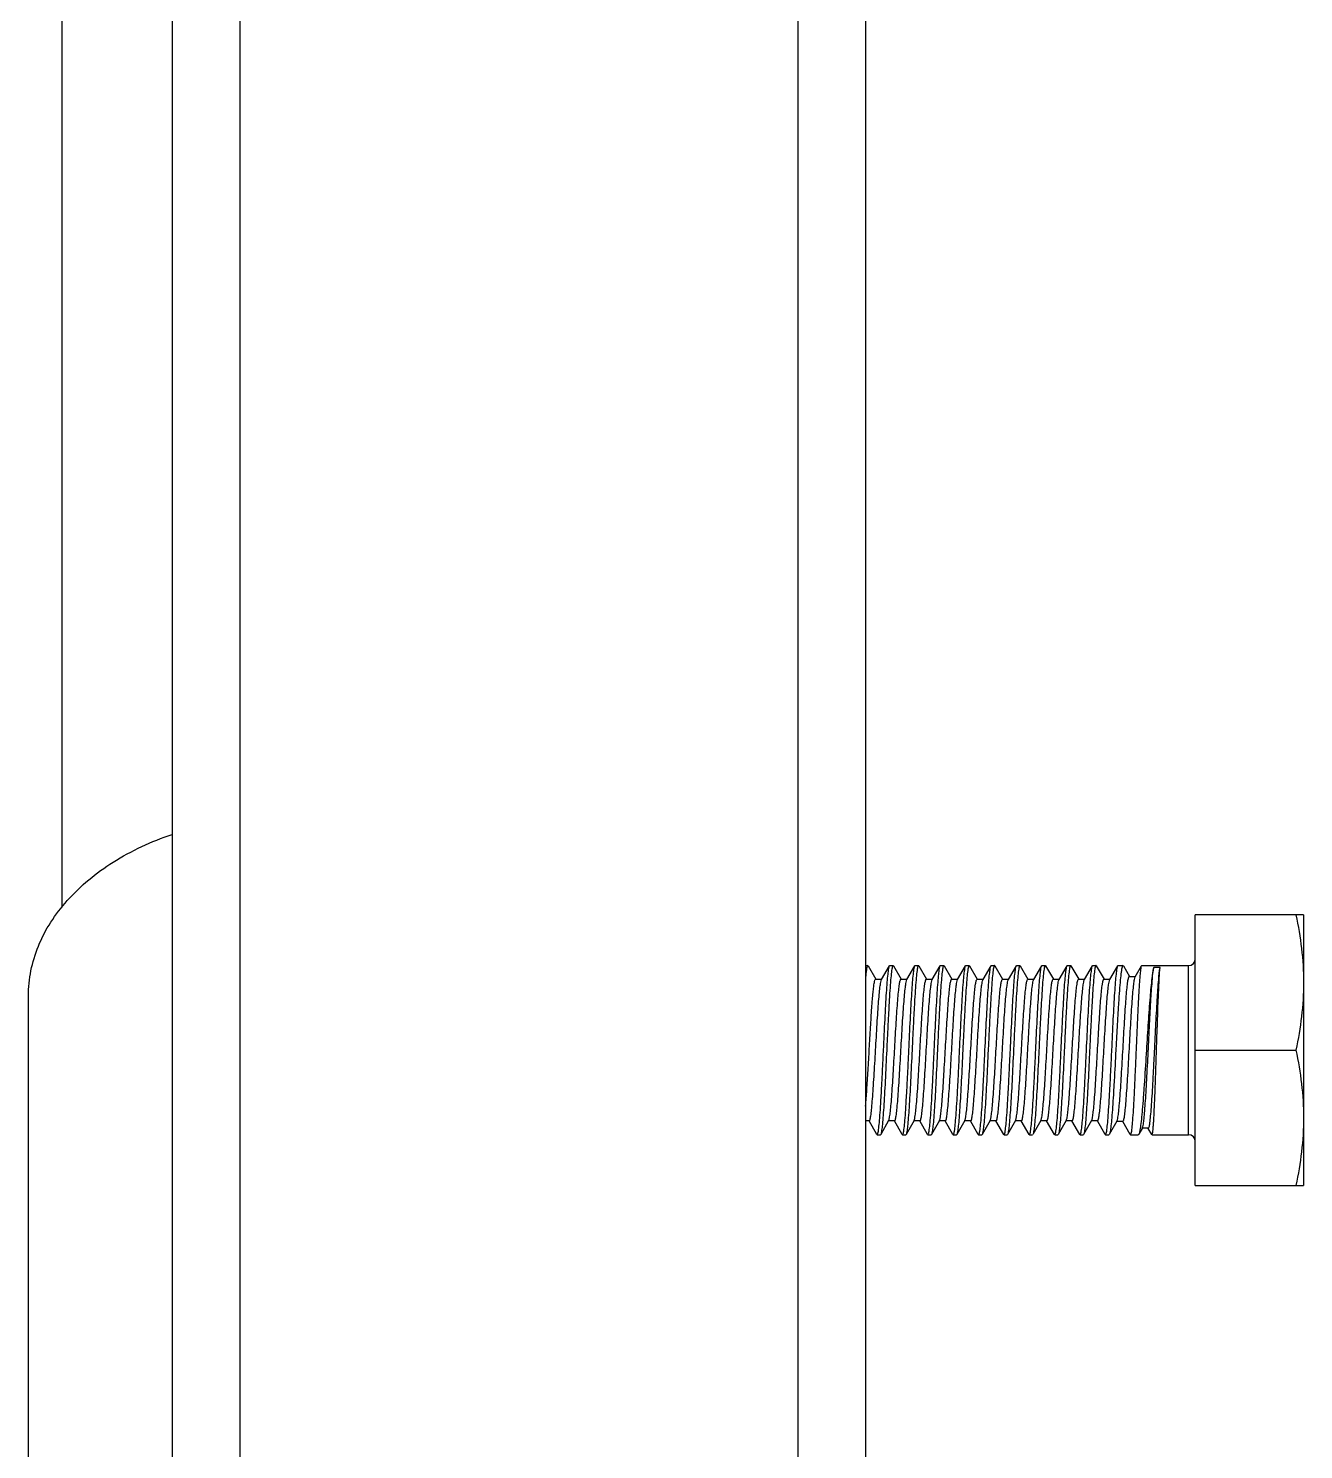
# Model space of a CAD drawing. Extents: x 1725261 to 1937680, y 860327 to 1571294.
# Drawn here: x 1848681 to 1849298, y 1236073 to 1236761 of the extents above; entities that cross this region are included whole.
import ezdxf

# ---------------------------------------------------------------- set-up
doc = ezdxf.new("R2010")
doc.units = 0
doc.header["$LTSCALE"] = 1000
doc.header["$MEASUREMENT"] = 0

msp = doc.modelspace()

# ---------------------------------------------------------------- linework, layer by layer
for p, q in [((1848697.79, 1236335.59), (1848697.79, 1238598.72)), ((1848750.94, 1238445.87), (1848750.94, 1235730.96)), ((1848783.65, 1238445.87), (1848783.65, 1235730.96)), ((1849053.51, 1238445.87), (1849053.51, 1235730.96)), ((1849086.22, 1238445.87), (1849086.22, 1235730.96)), ((1849298.02, 1236331.99), (1849245.68, 1236331.99)), ((1849245.68, 1236201.15), (1849245.68, 1236331.99)), ((1849298.02, 1236331.99), (1849298.02, 1236201.15)), ((1849086.22, 1236307.46), (1849087.25, 1236307.46)), ((1849087.41, 1236307.32), (1849087.24, 1236307.46)), ((1849087.41, 1236307.32), (1849091.17, 1236300.84)), ((1849093.94, 1236300.67), (1849097.81, 1236307.32)), ((1849097.81, 1236307.32), (1849097.97, 1236307.46)), ((1849097.98, 1236307.46), (1849099.51, 1236307.46)), ((1849099.67, 1236307.32), (1849099.51, 1236307.46)), ((1849099.67, 1236307.32), (1849103.43, 1236300.84)), ((1849106.21, 1236300.67), (1849110.08, 1236307.32)), ((1849110.08, 1236307.32), (1849110.24, 1236307.46)), ((1849110.24, 1236307.46), (1849111.78, 1236307.46)), ((1849111.94, 1236307.32), (1849111.78, 1236307.46)), ((1849111.94, 1236307.32), (1849115.7, 1236300.84)), ((1849118.48, 1236300.67), (1849122.35, 1236307.32)), ((1849122.35, 1236307.32), (1849122.51, 1236307.46)), ((1849122.51, 1236307.46), (1849124.04, 1236307.46)), ((1849124.21, 1236307.32), (1849124.04, 1236307.46)), ((1849124.21, 1236307.32), (1849127.96, 1236300.84)), ((1849130.74, 1236300.67), (1849134.61, 1236307.32)), ((1849134.61, 1236307.32), (1849134.77, 1236307.46)), ((1849134.77, 1236307.46), (1849136.31, 1236307.46)), ((1849136.47, 1236307.32), (1849136.31, 1236307.46)), ((1849136.47, 1236307.32), (1849140.23, 1236300.84)), ((1849143.01, 1236300.67), (1849146.88, 1236307.32)), ((1849146.88, 1236307.32), (1849147.04, 1236307.46)), ((1849147.04, 1236307.46), (1849148.58, 1236307.46)), ((1849148.74, 1236307.32), (1849152.5, 1236300.84)), ((1849155.28, 1236300.67), (1849159.15, 1236307.32)), ((1849159.15, 1236307.32), (1849159.31, 1236307.46)), ((1849159.31, 1236307.46), (1849160.84, 1236307.46)), ((1849161, 1236307.32), (1849160.84, 1236307.46)), ((1849161, 1236307.32), (1849164.76, 1236300.84)), ((1849167.54, 1236300.67), (1849171.41, 1236307.32)), ((1849171.41, 1236307.32), (1849171.57, 1236307.46)), ((1849171.57, 1236307.46), (1849173.11, 1236307.46)), ((1849173.27, 1236307.32), (1849173.11, 1236307.46)), ((1849173.27, 1236307.32), (1849177.03, 1236300.84)), ((1849179.81, 1236300.67), (1849183.68, 1236307.32)), ((1849183.68, 1236307.32), (1849183.84, 1236307.46)), ((1849183.84, 1236307.46), (1849185.38, 1236307.46)), ((1849185.54, 1236307.32), (1849185.38, 1236307.46)), ((1849185.54, 1236307.32), (1849189.3, 1236300.84)), ((1849192.08, 1236300.67), (1849195.95, 1236307.32)), ((1849195.95, 1236307.32), (1849196.11, 1236307.46)), ((1849196.11, 1236307.46), (1849197.64, 1236307.46)), ((1849197.8, 1236307.32), (1849201.56, 1236300.84)), ((1849204.34, 1236300.67), (1849208.21, 1236307.32)), ((1849208.21, 1236307.32), (1849208.37, 1236307.46)), ((1849208.37, 1236307.46), (1849210.7, 1236307.46)), ((1849210.91, 1236307.27), (1849210.69, 1236307.46)), ((1849210.91, 1236307.27), (1849213.85, 1236302.2)), ((1849213.76, 1236302.2), (1849216.73, 1236302.2)), ((1849216.64, 1236302.04), (1849219.73, 1236307.36)), ((1849219.73, 1236307.36), (1849219.85, 1236307.46)), ((1849219.85, 1236307.46), (1849242.41, 1236307.46)), ((1849228.65, 1236306.52), (1849225.58, 1236306.52)), ((1849242.41, 1236225.68), (1849242.41, 1236307.46)), ((1849091.07, 1236300.84), (1849094.04, 1236300.84)), ((1849103.34, 1236300.84), (1849106.31, 1236300.84)), ((1849115.6, 1236300.84), (1849118.57, 1236300.84)), ((1849127.87, 1236300.84), (1849130.84, 1236300.84)), ((1849140.13, 1236300.84), (1849143.11, 1236300.84)), ((1849152.4, 1236300.84), (1849155.37, 1236300.84)), ((1849164.67, 1236300.84), (1849167.64, 1236300.84)), ((1849176.93, 1236300.84), (1849179.9, 1236300.84)), ((1849189.2, 1236300.84), (1849192.17, 1236300.84)), ((1849201.47, 1236300.84), (1849204.44, 1236300.84)), ((1848681.43, 1235403.86), (1848681.43, 1236292.77)), ((1849245.68, 1236266.57), (1849294.34, 1236266.57)), ((1849097.39, 1236232.47), (1849093.54, 1236225.82)), ((1849097.39, 1236232.47), (1849097.5, 1236232.69)), ((1849109.66, 1236232.47), (1849105.81, 1236225.82)), ((1849109.66, 1236232.47), (1849109.76, 1236232.69)), ((1849121.93, 1236232.47), (1849118.07, 1236225.82)), ((1849121.93, 1236232.47), (1849122.02, 1236232.68)), ((1849134.19, 1236232.47), (1849130.34, 1236225.82)), ((1849134.19, 1236232.47), (1849134.28, 1236232.67)), ((1849146.46, 1236232.47), (1849142.6, 1236225.82)), ((1849146.46, 1236232.47), (1849146.55, 1236232.66)), ((1849158.73, 1236232.47), (1849154.87, 1236225.82)), ((1849170.99, 1236232.47), (1849167.14, 1236225.82)), ((1849170.99, 1236232.47), (1849171.07, 1236232.64)), ((1849183.26, 1236232.47), (1849179.4, 1236225.82)), ((1849183.26, 1236232.47), (1849183.34, 1236232.63)), ((1849195.52, 1236232.47), (1849191.67, 1236225.82)), ((1849195.52, 1236232.47), (1849195.6, 1236232.63)), ((1849088, 1236232.31), (1849086.22, 1236232.31)), ((1849091.68, 1236225.82), (1849087.91, 1236232.31)), ((1849091.68, 1236225.82), (1849091.84, 1236225.68)), ((1849091.84, 1236225.68), (1849093.38, 1236225.68)), ((1849093.54, 1236225.82), (1849093.38, 1236225.68)), ((1849100.27, 1236232.31), (1849097.3, 1236232.31)), ((1849103.95, 1236225.82), (1849100.17, 1236232.31)), ((1849103.95, 1236225.82), (1849104.11, 1236225.68)), ((1849104.11, 1236225.68), (1849105.64, 1236225.68)), ((1849105.81, 1236225.82), (1849105.64, 1236225.68)), ((1849112.54, 1236232.31), (1849109.56, 1236232.31)), ((1849116.21, 1236225.82), (1849112.44, 1236232.31)), ((1849116.21, 1236225.82), (1849116.37, 1236225.68)), ((1849116.37, 1236225.68), (1849117.91, 1236225.68)), ((1849118.07, 1236225.82), (1849117.91, 1236225.68)), ((1849124.8, 1236232.31), (1849121.83, 1236232.31)), ((1849128.48, 1236225.82), (1849124.71, 1236232.31)), ((1849128.48, 1236225.82), (1849128.64, 1236225.68)), ((1849128.64, 1236225.68), (1849130.18, 1236225.68)), ((1849130.34, 1236225.82), (1849130.18, 1236225.68)), ((1849137.07, 1236232.31), (1849134.1, 1236232.31)), ((1849140.75, 1236225.82), (1849136.97, 1236232.31)), ((1849140.75, 1236225.82), (1849140.91, 1236225.68)), ((1849140.91, 1236225.68), (1849142.44, 1236225.68)), ((1849142.6, 1236225.82), (1849142.44, 1236225.68)), ((1849149.33, 1236232.31), (1849146.36, 1236232.31)), ((1849153.01, 1236225.82), (1849149.24, 1236232.31)), ((1849153.01, 1236225.82), (1849153.17, 1236225.68)), ((1849153.17, 1236225.68), (1849154.71, 1236225.68)), ((1849154.87, 1236225.82), (1849154.71, 1236225.68)), ((1849161.6, 1236232.31), (1849158.63, 1236232.31)), ((1849165.28, 1236225.82), (1849161.5, 1236232.31)), ((1849165.28, 1236225.82), (1849165.44, 1236225.68)), ((1849165.44, 1236225.68), (1849166.98, 1236225.68)), ((1849173.87, 1236232.31), (1849170.9, 1236232.31)), ((1849177.55, 1236225.82), (1849173.77, 1236232.31)), ((1849177.71, 1236225.68), (1849179.24, 1236225.68)), ((1849179.4, 1236225.82), (1849179.24, 1236225.68)), ((1849186.13, 1236232.31), (1849183.16, 1236232.31)), ((1849189.81, 1236225.82), (1849186.04, 1236232.31)), ((1849189.81, 1236225.82), (1849189.97, 1236225.68)), ((1849189.97, 1236225.68), (1849191.51, 1236225.68)), ((1849191.67, 1236225.82), (1849191.51, 1236225.68)), ((1849198.4, 1236232.31), (1849195.43, 1236232.31)), ((1849202.08, 1236225.82), (1849198.3, 1236232.31)), ((1849202.08, 1236225.82), (1849202.24, 1236225.68)), ((1849202.24, 1236225.68), (1849203.91, 1236225.68)), ((1849204.09, 1236225.84), (1849203.91, 1236225.68)), ((1849207.8, 1236232.24), (1849204.09, 1236225.84)), ((1849210.68, 1236232.08), (1849207.71, 1236232.08)), ((1849214.23, 1236225.81), (1849210.58, 1236232.08)), ((1849214.23, 1236225.81), (1849214.37, 1236225.68)), ((1849214.37, 1236225.68), (1849218.08, 1236225.68)), ((1849218.33, 1236225.9), (1849218.07, 1236225.68)), ((1849220.08, 1236228.93), (1849218.33, 1236225.9)), ((1849222.98, 1236228.78), (1849220, 1236228.78)), ((1849224.64, 1236225.76), (1849222.91, 1236228.74)), ((1849224.64, 1236225.76), (1849224.73, 1236225.68)), ((1849224.73, 1236225.68), (1849242.41, 1236225.68)), ((1849245.68, 1236201.15), (1849298.02, 1236201.15))]:
    msp.add_line(p, q)
for centre, start, end in [((1849242.41, 1236310.73), 270, 0), ((1849242.41, 1236222.41), 0, 90)]:
    msp.add_arc(centre, 3.27, start, end)
for points, knots in [([(1848681.43, 1236292.77), (1848681.43, 1236300.93), (1848684.97, 1236317.97), (1848699.79, 1236340.55), (1848722.45, 1236359), (1848740.91, 1236367.52), (1848750.86, 1236370.91)], [0, 0, 0, 0, 0.220446, 0.45627, 0.716078, 1, 1, 1, 1]), ([(1849087.24, 1236307.46), (1849087.1, 1236307.46), (1849086.89, 1236306.82), (1849086.69, 1236305.9), (1849086.44, 1236304.11), (1849086.3, 1236302.77), (1849086.22, 1236301.98)], [0, 0, 0, 0, 0.077049, 0.268055, 0.577055, 1, 1, 1, 1]), ([(1849094.91, 1236266.57), (1849095.15, 1236271.53), (1849095.49, 1236278.75), (1849095.98, 1236287.98), (1849096.33, 1236293.96), (1849096.69, 1236298.98), (1849097.01, 1236302.91), (1849097.39, 1236305.54), (1849097.58, 1236306.93), (1849097.81, 1236307.32)], [0, 0, 0, 0, 0.364023, 0.530311, 0.678342, 0.803036, 0.90014, 0.966414, 1, 1, 1, 1]), ([(1849099.51, 1236307.46), (1849099.42, 1236307.46), (1849099.24, 1236307.13), (1849099.1, 1236306.57), (1849098.9, 1236305.57), (1849098.63, 1236303.55), (1849098.31, 1236300.13), (1849097.94, 1236295.12), (1849097.57, 1236289), (1849097.2, 1236282.02), (1849096.82, 1236274.45), (1849096.57, 1236269.23), (1849096.44, 1236266.57)], [0, 0, 0, 0, 0.006679, 0.021742, 0.04591, 0.079126, 0.171519, 0.295578, 0.446611, 0.618856, 0.8057, 1, 1, 1, 1]), ([(1849107.17, 1236266.57), (1849107.41, 1236271.53), (1849107.75, 1236278.75), (1849108.24, 1236287.98), (1849108.6, 1236293.96), (1849108.96, 1236298.98), (1849109.27, 1236302.91), (1849109.65, 1236305.54), (1849109.85, 1236306.93), (1849110.08, 1236307.32)], [0, 0, 0, 0, 0.364021, 0.530313, 0.678345, 0.803036, 0.900138, 0.966413, 1, 1, 1, 1]), ([(1849111.78, 1236307.46), (1849111.69, 1236307.46), (1849111.51, 1236307.13), (1849111.36, 1236306.58), (1849111.17, 1236305.57), (1849110.9, 1236303.55), (1849110.57, 1236300.14), (1849110.21, 1236295.12), (1849109.84, 1236289), (1849109.46, 1236282.02), (1849109.09, 1236274.45), (1849108.84, 1236269.23), (1849108.71, 1236266.57)], [0, 0, 0, 0, 0.006669, 0.021718, 0.045876, 0.079084, 0.171468, 0.295521, 0.446556, 0.618814, 0.805682, 1, 1, 1, 1]), ([(1849119.44, 1236266.57), (1849119.68, 1236271.53), (1849120.02, 1236278.75), (1849120.51, 1236287.98), (1849120.86, 1236293.96), (1849121.22, 1236298.98), (1849121.54, 1236302.91), (1849121.92, 1236305.54), (1849122.12, 1236306.93), (1849122.35, 1236307.32)], [0, 0, 0, 0, 0.364026, 0.530319, 0.678348, 0.803035, 0.900137, 0.966414, 1, 1, 1, 1]), ([(1849124.04, 1236307.46), (1849123.95, 1236307.46), (1849123.77, 1236307.13), (1849123.63, 1236306.57), (1849123.44, 1236305.57), (1849123.17, 1236303.55), (1849122.84, 1236300.13), (1849122.47, 1236295.12), (1849122.1, 1236289), (1849121.73, 1236282.02), (1849121.35, 1236274.45), (1849121.1, 1236269.23), (1849120.98, 1236266.57)], [0, 0, 0, 0, 0.00669, 0.021765, 0.045943, 0.079167, 0.171572, 0.295635, 0.446661, 0.618889, 0.805716, 1, 1, 1, 1]), ([(1849131.71, 1236266.57), (1849131.94, 1236271.53), (1849132.29, 1236278.75), (1849132.78, 1236287.98), (1849133.13, 1236293.96), (1849133.49, 1236298.98), (1849133.81, 1236302.91), (1849134.18, 1236305.54), (1849134.38, 1236306.93), (1849134.61, 1236307.32)], [0, 0, 0, 0, 0.364024, 0.530311, 0.678342, 0.803035, 0.900139, 0.966414, 1, 1, 1, 1]), ([(1849136.31, 1236307.46), (1849136.22, 1236307.46), (1849136.04, 1236307.13), (1849135.9, 1236306.58), (1849135.7, 1236305.57), (1849135.43, 1236303.55), (1849135.11, 1236300.14), (1849134.74, 1236295.12), (1849134.37, 1236289), (1849134, 1236282.02), (1849133.62, 1236274.45), (1849133.37, 1236269.23), (1849133.24, 1236266.57)], [0, 0, 0, 0, 0.006677, 0.021735, 0.045901, 0.079116, 0.171512, 0.295573, 0.4466, 0.618843, 0.805694, 1, 1, 1, 1]), ([(1849143.97, 1236266.57), (1849144.21, 1236271.53), (1849144.55, 1236278.75), (1849145.04, 1236287.98), (1849145.39, 1236293.96), (1849145.75, 1236298.98), (1849146.07, 1236302.91), (1849146.45, 1236305.54), (1849146.65, 1236306.93), (1849146.88, 1236307.32)], [0, 0, 0, 0, 0.364026, 0.530313, 0.678337, 0.803029, 0.900137, 0.966414, 1, 1, 1, 1]), ([(1849148.58, 1236307.46), (1849148.48, 1236307.46), (1849148.3, 1236307.13), (1849148.16, 1236306.57), (1849147.97, 1236305.57), (1849147.7, 1236303.55), (1849147.37, 1236300.13), (1849147.01, 1236295.11), (1849146.64, 1236289), (1849146.26, 1236282.02), (1849145.89, 1236274.45), (1849145.64, 1236269.23), (1849145.51, 1236266.57)], [0, 0, 0, 0, 0.006697, 0.021777, 0.045962, 0.079191, 0.171605, 0.29567, 0.44669, 0.618909, 0.805726, 1, 1, 1, 1]), ([(1849148.74, 1236307.32), (1849148.72, 1236307.36), (1849148.68, 1236307.42), (1849148.61, 1236307.46), (1849148.58, 1236307.46)], [0, 0, 0, 0, 0.600612, 1, 1, 1, 1]), ([(1849156.24, 1236266.57), (1849156.48, 1236271.53), (1849156.82, 1236278.75), (1849157.31, 1236287.98), (1849157.66, 1236293.96), (1849158.02, 1236298.98), (1849158.34, 1236302.91), (1849158.72, 1236305.54), (1849158.92, 1236306.93), (1849159.15, 1236307.32)], [0, 0, 0, 0, 0.364026, 0.530312, 0.67834, 0.803034, 0.90014, 0.966415, 1, 1, 1, 1]), ([(1849160.84, 1236307.46), (1849160.75, 1236307.46), (1849160.57, 1236307.13), (1849160.43, 1236306.57), (1849160.23, 1236305.57), (1849159.97, 1236303.55), (1849159.64, 1236300.13), (1849159.27, 1236295.12), (1849158.9, 1236289), (1849158.53, 1236282.02), (1849158.15, 1236274.45), (1849157.9, 1236269.23), (1849157.78, 1236266.57)], [0, 0, 0, 0, 0.006686, 0.021757, 0.045931, 0.079152, 0.171553, 0.295615, 0.446644, 0.618879, 0.805711, 1, 1, 1, 1]), ([(1849168.51, 1236266.57), (1849168.74, 1236271.53), (1849169.09, 1236278.75), (1849169.58, 1236287.98), (1849169.93, 1236293.96), (1849170.29, 1236298.98), (1849170.6, 1236302.91), (1849170.98, 1236305.54), (1849171.18, 1236306.93), (1849171.41, 1236307.32)], [0, 0, 0, 0, 0.364021, 0.530311, 0.678343, 0.803036, 0.90014, 0.966414, 1, 1, 1, 1]), ([(1849173.11, 1236307.46), (1849173.02, 1236307.46), (1849172.84, 1236307.13), (1849172.7, 1236306.58), (1849172.5, 1236305.57), (1849172.23, 1236303.55), (1849171.91, 1236300.14), (1849171.54, 1236295.12), (1849171.17, 1236289), (1849170.79, 1236282.02), (1849170.42, 1236274.45), (1849170.17, 1236269.23), (1849170.04, 1236266.57)], [0, 0, 0, 0, 0.006676, 0.021736, 0.045901, 0.079115, 0.171505, 0.295563, 0.446596, 0.618846, 0.805696, 1, 1, 1, 1]), ([(1849180.77, 1236266.57), (1849181.01, 1236271.53), (1849181.35, 1236278.75), (1849181.84, 1236287.98), (1849182.19, 1236293.96), (1849182.55, 1236298.98), (1849182.87, 1236302.91), (1849183.25, 1236305.54), (1849183.45, 1236306.93), (1849183.68, 1236307.32)], [0, 0, 0, 0, 0.364021, 0.530314, 0.678346, 0.803036, 0.900137, 0.966413, 1, 1, 1, 1]), ([(1849185.38, 1236307.46), (1849185.28, 1236307.46), (1849185.1, 1236307.13), (1849184.96, 1236306.58), (1849184.77, 1236305.57), (1849184.5, 1236303.55), (1849184.17, 1236300.14), (1849183.81, 1236295.12), (1849183.43, 1236289), (1849183.06, 1236282.02), (1849182.68, 1236274.45), (1849182.44, 1236269.23), (1849182.31, 1236266.57)], [0, 0, 0, 0, 0.006669, 0.021718, 0.045876, 0.079084, 0.171468, 0.295522, 0.446557, 0.618815, 0.805682, 1, 1, 1, 1]), ([(1849193.04, 1236266.57), (1849193.28, 1236271.53), (1849193.62, 1236278.75), (1849194.11, 1236287.98), (1849194.46, 1236293.96), (1849194.82, 1236298.98), (1849195.14, 1236302.91), (1849195.52, 1236305.54), (1849195.71, 1236306.93), (1849195.95, 1236307.32)], [0, 0, 0, 0, 0.364026, 0.530319, 0.678348, 0.803035, 0.900137, 0.966414, 1, 1, 1, 1]), ([(1849197.64, 1236307.46), (1849197.55, 1236307.46), (1849197.37, 1236307.13), (1849197.23, 1236306.57), (1849197.03, 1236305.57), (1849196.76, 1236303.55), (1849196.44, 1236300.13), (1849196.07, 1236295.12), (1849195.7, 1236289), (1849195.33, 1236282.02), (1849194.95, 1236274.45), (1849194.7, 1236269.23), (1849194.58, 1236266.57)], [0, 0, 0, 0, 0.006688, 0.021753, 0.045929, 0.079148, 0.171548, 0.29561, 0.446639, 0.618873, 0.805706, 1, 1, 1, 1]), ([(1849197.8, 1236307.32), (1849197.78, 1236307.36), (1849197.74, 1236307.42), (1849197.67, 1236307.46), (1849197.64, 1236307.46)], [0, 0, 0, 0, 0.600476, 1, 1, 1, 1]), ([(1849205.31, 1236266.57), (1849205.54, 1236271.53), (1849205.88, 1236278.75), (1849206.38, 1236287.98), (1849206.73, 1236293.96), (1849207.09, 1236298.98), (1849207.4, 1236302.91), (1849207.78, 1236305.54), (1849207.98, 1236306.93), (1849208.21, 1236307.32)], [0, 0, 0, 0, 0.364024, 0.530312, 0.678343, 0.803036, 0.90014, 0.966414, 1, 1, 1, 1]), ([(1849210.69, 1236307.46), (1849210.6, 1236307.46), (1849210.38, 1236307.15), (1849210.22, 1236306.57), (1849210, 1236305.57), (1849209.69, 1236303.55), (1849209.32, 1236300.14), (1849208.9, 1236295.12), (1849208.49, 1236289), (1849208.07, 1236282.02), (1849207.65, 1236274.45), (1849207.37, 1236269.23), (1849207.23, 1236266.57)], [0, 0, 0, 0, 0.007187, 0.022465, 0.046744, 0.080015, 0.172417, 0.296393, 0.447275, 0.619318, 0.805937, 1, 1, 1, 1]), ([(1849207.8, 1236232.24), (1849208.03, 1236232.63), (1849208.25, 1236233.94), (1849208.63, 1236236.4), (1849208.97, 1236240.02), (1849209.34, 1236244.61), (1849209.7, 1236250.02), (1849210.21, 1236258.26), (1849210.68, 1236266.88), (1849211.17, 1236275.55), (1849211.53, 1236281.75), (1849211.9, 1236287.41), (1849212.25, 1236292.34), (1849212.61, 1236296.38), (1849212.94, 1236299.34), (1849213.27, 1236301.17), (1849213.5, 1236301.96), (1849213.68, 1236302.2), (1849213.76, 1236302.2)], [0, 0, 0, 0, 0.019036, 0.055162, 0.107284, 0.173532, 0.25149, 0.338305, 0.525651, 0.619397, 0.708683, 0.790327, 0.861445, 0.919555, 0.962678, 0.989457, 0.996584, 1, 1, 1, 1]), ([(1849210.68, 1236232.08), (1849210.76, 1236232.08), (1849210.94, 1236232.33), (1849211.19, 1236233.15), (1849211.52, 1236235.02), (1849211.86, 1236238.05), (1849212.22, 1236242.18), (1849212.58, 1236247.19), (1849212.95, 1236252.93), (1849213.32, 1236259.18), (1849213.81, 1236267.86), (1849214.28, 1236276.45), (1849214.78, 1236284.63), (1849215.14, 1236289.96), (1849215.5, 1236294.46), (1849215.83, 1236298), (1849216.2, 1236300.4), (1849216.42, 1236301.67), (1849216.64, 1236302.04)], [0, 0, 0, 0, 0.003526, 0.010871, 0.03842, 0.082642, 0.142013, 0.214376, 0.297085, 0.387117, 0.481196, 0.667858, 0.753739, 0.830507, 0.895467, 0.946372, 0.98153, 1, 1, 1, 1]), ([(1849217.18, 1236266.57), (1849217.39, 1236271.57), (1849217.7, 1236278.84), (1849218.14, 1236288.14), (1849218.44, 1236294.13), (1849218.76, 1236299.16), (1849219.03, 1236303.07), (1849219.37, 1236305.63), (1849219.52, 1236306.99), (1849219.73, 1236307.36)], [0, 0, 0, 0, 0.366748, 0.534004, 0.682559, 0.80722, 0.903651, 0.968552, 1, 1, 1, 1]), ([(1849220.08, 1236228.93), (1849220.3, 1236229.3), (1849220.51, 1236230.56), (1849220.87, 1236232.95), (1849221.18, 1236236.49), (1849221.53, 1236241), (1849221.87, 1236246.35), (1849222.34, 1236254.65), (1849222.89, 1236265.7), (1849223.54, 1236278.81), (1849224.15, 1236290.6), (1849224.8, 1236299.68), (1849225.22, 1236304.69), (1849225.58, 1236306.52)], [0, 0, 0, 0, 0.016498, 0.048153, 0.094091, 0.152829, 0.222461, 0.300749, 0.473185, 0.64885, 0.806645, 0.928205, 1, 1, 1, 1]), ([(1849225.58, 1236306.52), (1849225.37, 1236305.86), (1849225.04, 1236304.13), (1849224.39, 1236299.37), (1849223.67, 1236291.26), (1849222.84, 1236279.66), (1849222.3, 1236271.11), (1849222.02, 1236266.57)], [0, 0, 0, 0, 0.052104, 0.130854, 0.359409, 0.660459, 1, 1, 1, 1]), ([(1849222.98, 1236228.78), (1849223.06, 1236228.78), (1849223.24, 1236229.04), (1849223.37, 1236229.53), (1849223.56, 1236230.38), (1849223.81, 1236232.09), (1849224.12, 1236234.99), (1849224.47, 1236239.26), (1849224.82, 1236244.49), (1849225.17, 1236250.49), (1849225.52, 1236257.06), (1849225.99, 1236266.31), (1849226.55, 1236277.62), (1849227.18, 1236289.89), (1849227.84, 1236299.38), (1849228.27, 1236304.62), (1849228.65, 1236306.52)], [0, 0, 0, 0, 0.003181, 0.009997, 0.020842, 0.035708, 0.077022, 0.132568, 0.200428, 0.278278, 0.363482, 0.453195, 0.634322, 0.798504, 0.925407, 1, 1, 1, 1]), ([(1849226.92, 1236266.57), (1849227.07, 1236271.11), (1849227.35, 1236279.65), (1849227.74, 1236291.25), (1849228.16, 1236300.03), (1849228.41, 1236304.81), (1849228.65, 1236306.52)], [0, 0, 0, 0, 0.340216, 0.641739, 0.870295, 1, 1, 1, 1]), ([(1849086.22, 1236239.48), (1849086.46, 1236242.04), (1849086.89, 1236247.79), (1849087.46, 1236257.04), (1849088.04, 1236267.2), (1849088.62, 1236277.3), (1849089.11, 1236285.24), (1849089.53, 1236290.83), (1849089.83, 1236294.24), (1849090.11, 1236296.92), (1849090.41, 1236299.01), (1849090.65, 1236300.09), (1849090.9, 1236300.84), (1849091.07, 1236300.84)], [0, 0, 0, 0, 0.125273, 0.280526, 0.451, 0.620464, 0.772784, 0.837888, 0.893492, 0.938284, 0.971239, 0.991709, 1, 1, 1, 1]), ([(1849088, 1236232.31), (1849088.08, 1236232.31), (1849088.26, 1236232.55), (1849088.5, 1236233.34), (1849088.83, 1236235.15), (1849089.17, 1236238.07), (1849089.53, 1236242.06), (1849089.88, 1236246.91), (1849090.25, 1236252.48), (1849090.61, 1236258.55), (1849091.1, 1236267.02), (1849091.57, 1236275.42), (1849092.07, 1236283.44), (1849092.43, 1236288.69), (1849092.79, 1236293.13), (1849093.13, 1236296.64), (1849093.5, 1236299.03), (1849093.73, 1236300.3), (1849093.94, 1236300.67)], [0, 0, 0, 0, 0.003516, 0.010771, 0.037949, 0.081609, 0.140308, 0.211978, 0.294061, 0.383613, 0.477416, 0.664254, 0.750571, 0.827952, 0.893624, 0.945254, 0.981055, 1, 1, 1, 1]), ([(1849097.5, 1236232.69), (1849097.68, 1236233.19), (1849097.93, 1236234.61), (1849098.29, 1236237.24), (1849098.63, 1236240.91), (1849099.14, 1236247.43), (1849099.72, 1236256.95), (1849100.29, 1236267.03), (1849100.77, 1236275.35), (1849101.13, 1236281.27), (1849101.49, 1236286.69), (1849101.84, 1236291.4), (1849102.19, 1236295.26), (1849102.52, 1236298.09), (1849102.84, 1236299.84), (1849103.08, 1236300.61), (1849103.26, 1236300.84), (1849103.34, 1236300.84)], [0, 0, 0, 0, 0.023139, 0.062463, 0.116774, 0.184236, 0.348936, 0.533941, 0.62611, 0.713772, 0.793885, 0.863675, 0.920735, 0.963127, 0.989505, 0.996557, 1, 1, 1, 1]), ([(1849100.27, 1236232.31), (1849100.35, 1236232.31), (1849100.53, 1236232.55), (1849100.77, 1236233.34), (1849101.1, 1236235.15), (1849101.43, 1236238.07), (1849101.79, 1236242.06), (1849102.15, 1236246.91), (1849102.51, 1236252.48), (1849102.88, 1236258.55), (1849103.36, 1236267.02), (1849103.84, 1236275.42), (1849104.33, 1236283.44), (1849104.69, 1236288.69), (1849105.06, 1236293.13), (1849105.39, 1236296.64), (1849105.77, 1236299.03), (1849105.99, 1236300.3), (1849106.21, 1236300.67)], [0, 0, 0, 0, 0.003516, 0.010771, 0.037949, 0.081609, 0.140308, 0.211978, 0.294061, 0.383613, 0.477416, 0.664254, 0.750571, 0.827952, 0.893624, 0.945254, 0.981055, 1, 1, 1, 1]), ([(1849109.76, 1236232.69), (1849109.95, 1236233.18), (1849110.2, 1236234.59), (1849110.55, 1236237.22), (1849110.89, 1236240.88), (1849111.4, 1236247.4), (1849111.99, 1236256.91), (1849112.56, 1236267), (1849113.04, 1236275.32), (1849113.39, 1236281.25), (1849113.75, 1236286.67), (1849114.1, 1236291.39), (1849114.46, 1236295.26), (1849114.79, 1236298.09), (1849115.11, 1236299.84), (1849115.35, 1236300.61), (1849115.52, 1236300.84), (1849115.6, 1236300.84)], [0, 0, 0, 0, 0.023, 0.06221, 0.116433, 0.183837, 0.348506, 0.533571, 0.625793, 0.713517, 0.793694, 0.863545, 0.920659, 0.963092, 0.989496, 0.996554, 1, 1, 1, 1]), ([(1849112.54, 1236232.31), (1849112.62, 1236232.31), (1849112.79, 1236232.55), (1849113.04, 1236233.34), (1849113.36, 1236235.15), (1849113.7, 1236238.07), (1849114.06, 1236242.06), (1849114.42, 1236246.91), (1849114.78, 1236252.48), (1849115.14, 1236258.55), (1849115.63, 1236267.02), (1849116.1, 1236275.42), (1849116.6, 1236283.44), (1849116.96, 1236288.69), (1849117.33, 1236293.13), (1849117.66, 1236296.64), (1849118.03, 1236299.03), (1849118.26, 1236300.3), (1849118.48, 1236300.67)], [0, 0, 0, 0, 0.003516, 0.010771, 0.037949, 0.081609, 0.140308, 0.211978, 0.294061, 0.383613, 0.477416, 0.664254, 0.750571, 0.827952, 0.893624, 0.945254, 0.981055, 1, 1, 1, 1]), ([(1849122.02, 1236232.68), (1849122.21, 1236233.16), (1849122.46, 1236234.57), (1849122.81, 1236237.19), (1849123.15, 1236240.85), (1849123.66, 1236247.37), (1849124.25, 1236256.88), (1849124.82, 1236266.96), (1849125.3, 1236275.3), (1849125.66, 1236281.23), (1849126.02, 1236286.66), (1849126.37, 1236291.38), (1849126.72, 1236295.25), (1849127.05, 1236298.09), (1849127.37, 1236299.84), (1849127.61, 1236300.61), (1849127.79, 1236300.84), (1849127.87, 1236300.84)], [0, 0, 0, 0, 0.022862, 0.061956, 0.116091, 0.183437, 0.348074, 0.5332, 0.625476, 0.713261, 0.793503, 0.863416, 0.920583, 0.963057, 0.989487, 0.996552, 1, 1, 1, 1]), ([(1849124.8, 1236232.31), (1849124.88, 1236232.31), (1849125.06, 1236232.55), (1849125.3, 1236233.34), (1849125.63, 1236235.15), (1849125.96, 1236238.07), (1849126.32, 1236242.06), (1849126.68, 1236246.91), (1849127.05, 1236252.48), (1849127.41, 1236258.55), (1849127.9, 1236267.02), (1849128.37, 1236275.42), (1849128.87, 1236283.44), (1849129.23, 1236288.69), (1849129.59, 1236293.13), (1849129.93, 1236296.64), (1849130.3, 1236299.03), (1849130.53, 1236300.3), (1849130.74, 1236300.67)], [0, 0, 0, 0, 0.003516, 0.010771, 0.037949, 0.081609, 0.140308, 0.211978, 0.294061, 0.383613, 0.477416, 0.664254, 0.750571, 0.827952, 0.893624, 0.945254, 0.981055, 1, 1, 1, 1]), ([(1849134.28, 1236232.67), (1849134.47, 1236233.15), (1849134.72, 1236234.55), (1849135.08, 1236237.17), (1849135.42, 1236240.82), (1849135.93, 1236247.33), (1849136.52, 1236256.85), (1849137.09, 1236266.93), (1849137.57, 1236275.27), (1849137.92, 1236281.21), (1849138.28, 1236286.64), (1849138.64, 1236291.37), (1849138.99, 1236295.24), (1849139.32, 1236298.08), (1849139.64, 1236299.84), (1849139.88, 1236300.6), (1849140.06, 1236300.84), (1849140.13, 1236300.84)], [0, 0, 0, 0, 0.022723, 0.061701, 0.115749, 0.183037, 0.347642, 0.532829, 0.625158, 0.713005, 0.793312, 0.863286, 0.920506, 0.963022, 0.989478, 0.99655, 1, 1, 1, 1]), ([(1849137.07, 1236232.31), (1849137.15, 1236232.31), (1849137.33, 1236232.55), (1849137.57, 1236233.34), (1849137.9, 1236235.15), (1849138.23, 1236238.07), (1849138.59, 1236242.06), (1849138.95, 1236246.91), (1849139.31, 1236252.48), (1849139.68, 1236258.55), (1849140.16, 1236267.02), (1849140.63, 1236275.42), (1849141.13, 1236283.44), (1849141.49, 1236288.69), (1849141.86, 1236293.13), (1849142.19, 1236296.64), (1849142.56, 1236299.03), (1849142.79, 1236300.3), (1849143.01, 1236300.67)], [0, 0, 0, 0, 0.003516, 0.010771, 0.037949, 0.081609, 0.140308, 0.211978, 0.294061, 0.383613, 0.477416, 0.664254, 0.750571, 0.827952, 0.893624, 0.945254, 0.981055, 1, 1, 1, 1]), ([(1849146.55, 1236232.66), (1849146.74, 1236233.14), (1849146.99, 1236234.54), (1849147.34, 1236237.14), (1849147.68, 1236240.79), (1849148.19, 1236247.3), (1849148.78, 1236256.81), (1849149.35, 1236266.9), (1849149.83, 1236275.25), (1849150.19, 1236281.19), (1849150.55, 1236286.63), (1849150.9, 1236291.36), (1849151.26, 1236295.24), (1849151.58, 1236298.08), (1849151.91, 1236299.84), (1849152.15, 1236300.6), (1849152.32, 1236300.84), (1849152.4, 1236300.84)], [0, 0, 0, 0, 0.022584, 0.061447, 0.115407, 0.182636, 0.34721, 0.532457, 0.62484, 0.712749, 0.79312, 0.863155, 0.920429, 0.962986, 0.989469, 0.996548, 1, 1, 1, 1]), ([(1849149.33, 1236232.31), (1849149.41, 1236232.31), (1849149.59, 1236232.55), (1849149.84, 1236233.34), (1849150.16, 1236235.15), (1849150.5, 1236238.07), (1849150.86, 1236242.06), (1849151.22, 1236246.91), (1849151.58, 1236252.48), (1849151.94, 1236258.55), (1849152.43, 1236267.02), (1849152.9, 1236275.42), (1849153.4, 1236283.44), (1849153.76, 1236288.69), (1849154.12, 1236293.13), (1849154.46, 1236296.64), (1849154.83, 1236299.03), (1849155.06, 1236300.3), (1849155.28, 1236300.67)], [0, 0, 0, 0, 0.003516, 0.010772, 0.037949, 0.081609, 0.140308, 0.211978, 0.294061, 0.383612, 0.477416, 0.664254, 0.750571, 0.827952, 0.893624, 0.945254, 0.981055, 1, 1, 1, 1]), ([(1849158.81, 1236232.65), (1849159, 1236233.13), (1849159.25, 1236234.52), (1849159.6, 1236237.12), (1849159.94, 1236240.76), (1849160.46, 1236247.26), (1849161.05, 1236256.78), (1849161.62, 1236266.87), (1849162.1, 1236275.22), (1849162.45, 1236281.17), (1849162.81, 1236286.61), (1849163.17, 1236291.35), (1849163.52, 1236295.23), (1849163.85, 1236298.08), (1849164.17, 1236299.84), (1849164.41, 1236300.6), (1849164.59, 1236300.84), (1849164.67, 1236300.84)], [0, 0, 0, 0, 0.022445, 0.061192, 0.115065, 0.182235, 0.346776, 0.532084, 0.624521, 0.712492, 0.792928, 0.863025, 0.920353, 0.962951, 0.98946, 0.996545, 1, 1, 1, 1]), ([(1849161.6, 1236232.31), (1849161.68, 1236232.31), (1849161.86, 1236232.55), (1849162.1, 1236233.34), (1849162.43, 1236235.15), (1849162.76, 1236238.07), (1849163.12, 1236242.06), (1849163.48, 1236246.91), (1849163.84, 1236252.48), (1849164.21, 1236258.55), (1849164.69, 1236267.02), (1849165.17, 1236275.42), (1849165.67, 1236283.44), (1849166.03, 1236288.69), (1849166.39, 1236293.13), (1849166.73, 1236296.64), (1849167.1, 1236299.03), (1849167.32, 1236300.3), (1849167.54, 1236300.67)], [0, 0, 0, 0, 0.003516, 0.010772, 0.037949, 0.081609, 0.140308, 0.211978, 0.294061, 0.383612, 0.477416, 0.664253, 0.750571, 0.827952, 0.893624, 0.945254, 0.981055, 1, 1, 1, 1]), ([(1849171.07, 1236232.64), (1849171.27, 1236233.11), (1849171.51, 1236234.5), (1849171.87, 1236237.09), (1849172.21, 1236240.73), (1849172.72, 1236247.23), (1849173.31, 1236256.75), (1849173.88, 1236266.84), (1849174.36, 1236275.2), (1849174.72, 1236281.15), (1849175.08, 1236286.6), (1849175.43, 1236291.34), (1849175.79, 1236295.22), (1849176.12, 1236298.07), (1849176.44, 1236299.84), (1849176.68, 1236300.6), (1849176.85, 1236300.84), (1849176.93, 1236300.84)], [0, 0, 0, 0, 0.022306, 0.060937, 0.114721, 0.181834, 0.346342, 0.531711, 0.624202, 0.712235, 0.792736, 0.862894, 0.920276, 0.962916, 0.98945, 0.996543, 1, 1, 1, 1]), ([(1849173.87, 1236232.31), (1849173.95, 1236232.31), (1849174.13, 1236232.55), (1849174.37, 1236233.34), (1849174.7, 1236235.15), (1849175.03, 1236238.07), (1849175.39, 1236242.06), (1849175.75, 1236246.91), (1849176.11, 1236252.48), (1849176.47, 1236258.55), (1849176.96, 1236267.02), (1849177.43, 1236275.42), (1849177.93, 1236283.44), (1849178.29, 1236288.69), (1849178.66, 1236293.13), (1849178.99, 1236296.64), (1849179.36, 1236299.03), (1849179.59, 1236300.3), (1849179.81, 1236300.67)], [0, 0, 0, 0, 0.003515, 0.010772, 0.037949, 0.081609, 0.140308, 0.211978, 0.294061, 0.383612, 0.477415, 0.664253, 0.750571, 0.827952, 0.893624, 0.945254, 0.981055, 1, 1, 1, 1]), ([(1849183.34, 1236232.63), (1849183.53, 1236233.1), (1849183.78, 1236234.48), (1849184.13, 1236237.07), (1849184.47, 1236240.7), (1849184.98, 1236247.2), (1849185.57, 1236256.71), (1849186.15, 1236266.81), (1849186.63, 1236275.17), (1849186.98, 1236281.13), (1849187.34, 1236286.58), (1849187.7, 1236291.33), (1849188.05, 1236295.22), (1849188.38, 1236298.07), (1849188.7, 1236299.83), (1849188.94, 1236300.6), (1849189.12, 1236300.84), (1849189.2, 1236300.84)], [0, 0, 0, 0, 0.022167, 0.060682, 0.114378, 0.181432, 0.345908, 0.531337, 0.623882, 0.711978, 0.792543, 0.862763, 0.920199, 0.962881, 0.989441, 0.996541, 1, 1, 1, 1]), ([(1849186.13, 1236232.31), (1849186.21, 1236232.31), (1849186.39, 1236232.55), (1849186.64, 1236233.34), (1849186.96, 1236235.15), (1849187.3, 1236238.07), (1849187.66, 1236242.06), (1849188.01, 1236246.91), (1849188.38, 1236252.48), (1849188.74, 1236258.55), (1849189.23, 1236267.02), (1849189.7, 1236275.42), (1849190.2, 1236283.44), (1849190.56, 1236288.69), (1849190.92, 1236293.13), (1849191.26, 1236296.64), (1849191.63, 1236299.03), (1849191.86, 1236300.3), (1849192.08, 1236300.67)], [0, 0, 0, 0, 0.003515, 0.010772, 0.037949, 0.081609, 0.140308, 0.211978, 0.294061, 0.383612, 0.477415, 0.664253, 0.750571, 0.827952, 0.893624, 0.945254, 0.981055, 1, 1, 1, 1]), ([(1849195.6, 1236232.63), (1849195.79, 1236233.09), (1849196.04, 1236234.47), (1849196.4, 1236237.04), (1849196.74, 1236240.67), (1849197.25, 1236247.16), (1849197.84, 1236256.68), (1849198.41, 1236266.78), (1849198.89, 1236275.15), (1849199.25, 1236281.11), (1849199.61, 1236286.57), (1849199.96, 1236291.32), (1849200.32, 1236295.21), (1849200.65, 1236298.07), (1849200.97, 1236299.83), (1849201.21, 1236300.6), (1849201.39, 1236300.84), (1849201.47, 1236300.84)], [0, 0, 0, 0, 0.022028, 0.060426, 0.114034, 0.181029, 0.345472, 0.530963, 0.623561, 0.71172, 0.79235, 0.862632, 0.920122, 0.962845, 0.989432, 0.996538, 1, 1, 1, 1]), ([(1849198.4, 1236232.31), (1849198.48, 1236232.31), (1849198.66, 1236232.55), (1849198.9, 1236233.34), (1849199.23, 1236235.15), (1849199.56, 1236238.07), (1849199.92, 1236242.06), (1849200.28, 1236246.91), (1849200.64, 1236252.48), (1849201.01, 1236258.55), (1849201.49, 1236267.02), (1849201.97, 1236275.42), (1849202.47, 1236283.44), (1849202.82, 1236288.69), (1849203.19, 1236293.13), (1849203.52, 1236296.64), (1849203.9, 1236299.03), (1849204.12, 1236300.3), (1849204.34, 1236300.67)], [0, 0, 0, 0, 0.003515, 0.010772, 0.037949, 0.081609, 0.140308, 0.211978, 0.294061, 0.383612, 0.477415, 0.664253, 0.750571, 0.827952, 0.893624, 0.945254, 0.981055, 1, 1, 1, 1]), ([(1849091.84, 1236225.68), (1849091.93, 1236225.69), (1849092.11, 1236226.02), (1849092.26, 1236226.57), (1849092.45, 1236227.58), (1849092.72, 1236229.59), (1849093.05, 1236233.01), (1849093.41, 1236238.03), (1849093.78, 1236244.15), (1849094.16, 1236251.13), (1849094.53, 1236258.7), (1849094.78, 1236263.91), (1849094.91, 1236266.57)], [0, 0, 0, 0, 0.006696, 0.021778, 0.045962, 0.079192, 0.171607, 0.295672, 0.44669, 0.618908, 0.805728, 1, 1, 1, 1]), ([(1849096.44, 1236266.57), (1849096.21, 1236261.62), (1849095.87, 1236254.4), (1849095.38, 1236245.17), (1849095.02, 1236239.19), (1849094.66, 1236234.17), (1849094.35, 1236230.24), (1849093.97, 1236227.61), (1849093.77, 1236226.22), (1849093.54, 1236225.82)], [0, 0, 0, 0, 0.36397, 0.530239, 0.678254, 0.802945, 0.900063, 0.966368, 1, 1, 1, 1]), ([(1849104.11, 1236225.68), (1849104.2, 1236225.68), (1849104.38, 1236226.02), (1849104.52, 1236226.57), (1849104.72, 1236227.57), (1849104.99, 1236229.59), (1849105.31, 1236233.01), (1849105.68, 1236238.03), (1849106.05, 1236244.15), (1849106.42, 1236251.12), (1849106.8, 1236258.7), (1849107.05, 1236263.91), (1849107.17, 1236266.57)], [0, 0, 0, 0, 0.006683, 0.02175, 0.045921, 0.079139, 0.171534, 0.295592, 0.446617, 0.618856, 0.805703, 1, 1, 1, 1]), ([(1849108.71, 1236266.57), (1849108.47, 1236261.62), (1849108.13, 1236254.4), (1849107.64, 1236245.17), (1849107.29, 1236239.19), (1849106.93, 1236234.17), (1849106.61, 1236230.24), (1849106.23, 1236227.61), (1849106.04, 1236226.22), (1849105.81, 1236225.82)], [0, 0, 0, 0, 0.363954, 0.530216, 0.678234, 0.802928, 0.900053, 0.966366, 1, 1, 1, 1]), ([(1849116.37, 1236225.68), (1849116.47, 1236225.68), (1849116.65, 1236226.01), (1849116.79, 1236226.57), (1849116.98, 1236227.57), (1849117.25, 1236229.59), (1849117.58, 1236233.01), (1849117.94, 1236238.02), (1849118.32, 1236244.14), (1849118.69, 1236251.12), (1849119.07, 1236258.7), (1849119.31, 1236263.91), (1849119.44, 1236266.57)], [0, 0, 0, 0, 0.006669, 0.021719, 0.045878, 0.079087, 0.171477, 0.295536, 0.446573, 0.618824, 0.805681, 1, 1, 1, 1]), ([(1849120.98, 1236266.57), (1849120.74, 1236261.62), (1849120.4, 1236254.4), (1849119.91, 1236245.17), (1849119.56, 1236239.19), (1849119.2, 1236234.17), (1849118.88, 1236230.24), (1849118.5, 1236227.61), (1849118.3, 1236226.22), (1849118.07, 1236225.82)], [0, 0, 0, 0, 0.363958, 0.530229, 0.678249, 0.80294, 0.900058, 0.966367, 1, 1, 1, 1]), ([(1849128.64, 1236225.68), (1849128.73, 1236225.68), (1849128.91, 1236226.01), (1849129.05, 1236226.57), (1849129.25, 1236227.57), (1849129.52, 1236229.59), (1849129.84, 1236233.01), (1849130.21, 1236238.02), (1849130.58, 1236244.14), (1849130.96, 1236251.12), (1849131.33, 1236258.7), (1849131.58, 1236263.91), (1849131.71, 1236266.57)], [0, 0, 0, 0, 0.006673, 0.021729, 0.045891, 0.079103, 0.17149, 0.295546, 0.446581, 0.618835, 0.805691, 1, 1, 1, 1]), ([(1849133.24, 1236266.57), (1849133.01, 1236261.62), (1849132.66, 1236254.4), (1849132.17, 1236245.17), (1849131.82, 1236239.19), (1849131.46, 1236234.17), (1849131.15, 1236230.24), (1849130.77, 1236227.61), (1849130.57, 1236226.22), (1849130.34, 1236225.82)], [0, 0, 0, 0, 0.363957, 0.530226, 0.678246, 0.80294, 0.90006, 0.966367, 1, 1, 1, 1]), ([(1849140.91, 1236225.68), (1849141, 1236225.68), (1849141.18, 1236226.02), (1849141.32, 1236226.57), (1849141.52, 1236227.57), (1849141.78, 1236229.59), (1849142.11, 1236233.01), (1849142.48, 1236238.03), (1849142.85, 1236244.15), (1849143.22, 1236251.12), (1849143.6, 1236258.7), (1849143.85, 1236263.91), (1849143.97, 1236266.57)], [0, 0, 0, 0, 0.006683, 0.02175, 0.045922, 0.079141, 0.171538, 0.295599, 0.446629, 0.61887, 0.805706, 1, 1, 1, 1]), ([(1849145.51, 1236266.57), (1849145.27, 1236261.62), (1849144.93, 1236254.4), (1849144.44, 1236245.17), (1849144.09, 1236239.19), (1849143.73, 1236234.17), (1849143.41, 1236230.24), (1849143.03, 1236227.61), (1849142.83, 1236226.22), (1849142.6, 1236225.82)], [0, 0, 0, 0, 0.363961, 0.530224, 0.678244, 0.802939, 0.900061, 0.966368, 1, 1, 1, 1]), ([(1849153.17, 1236225.68), (1849153.27, 1236225.69), (1849153.45, 1236226.02), (1849153.59, 1236226.57), (1849153.78, 1236227.58), (1849154.05, 1236229.59), (1849154.38, 1236233.01), (1849154.74, 1236238.03), (1849155.11, 1236244.15), (1849155.49, 1236251.13), (1849155.86, 1236258.7), (1849156.11, 1236263.91), (1849156.24, 1236266.57)], [0, 0, 0, 0, 0.006693, 0.021771, 0.045952, 0.079178, 0.171587, 0.295651, 0.446675, 0.618899, 0.805721, 1, 1, 1, 1]), ([(1849157.78, 1236266.57), (1849157.54, 1236261.62), (1849157.2, 1236254.4), (1849156.71, 1236245.17), (1849156.36, 1236239.19), (1849156, 1236234.17), (1849155.68, 1236230.24), (1849155.3, 1236227.61), (1849155.1, 1236226.22), (1849154.87, 1236225.82)], [0, 0, 0, 0, 0.363963, 0.530226, 0.67824, 0.802935, 0.900059, 0.966368, 1, 1, 1, 1]), ([(1849165.44, 1236225.68), (1849165.53, 1236225.69), (1849165.71, 1236226.02), (1849165.85, 1236226.57), (1849166.05, 1236227.58), (1849166.32, 1236229.59), (1849166.64, 1236233.01), (1849167.01, 1236238.03), (1849167.38, 1236244.15), (1849167.75, 1236251.13), (1849168.13, 1236258.7), (1849168.38, 1236263.91), (1849168.51, 1236266.57)], [0, 0, 0, 0, 0.006694, 0.021774, 0.045957, 0.079186, 0.171599, 0.295663, 0.446681, 0.618902, 0.805725, 1, 1, 1, 1]), ([(1849170.04, 1236266.57), (1849169.81, 1236261.62), (1849169.46, 1236254.4), (1849168.97, 1236245.17), (1849168.62, 1236239.19), (1849168.26, 1236234.17), (1849167.94, 1236230.24), (1849167.57, 1236227.61), (1849167.37, 1236226.22), (1849167.14, 1236225.82)], [0, 0, 0, 0, 0.363971, 0.530241, 0.678257, 0.802947, 0.900064, 0.966368, 1, 1, 1, 1]), ([(1849177.71, 1236225.68), (1849177.8, 1236225.68), (1849177.98, 1236226.02), (1849178.12, 1236226.57), (1849178.31, 1236227.57), (1849178.58, 1236229.59), (1849178.91, 1236233.01), (1849179.28, 1236238.03), (1849179.65, 1236244.15), (1849180.02, 1236251.12), (1849180.4, 1236258.7), (1849180.65, 1236263.91), (1849180.77, 1236266.57)], [0, 0, 0, 0, 0.006682, 0.021747, 0.045917, 0.079134, 0.171527, 0.295584, 0.44661, 0.618852, 0.805701, 1, 1, 1, 1]), ([(1849182.31, 1236266.57), (1849182.07, 1236261.62), (1849181.73, 1236254.4), (1849181.24, 1236245.17), (1849180.89, 1236239.19), (1849180.53, 1236234.17), (1849180.21, 1236230.24), (1849179.83, 1236227.61), (1849179.63, 1236226.22), (1849179.4, 1236225.82)], [0, 0, 0, 0, 0.363954, 0.530216, 0.678234, 0.802928, 0.900053, 0.966366, 1, 1, 1, 1]), ([(1849189.97, 1236225.68), (1849190.06, 1236225.68), (1849190.24, 1236226.01), (1849190.39, 1236226.57), (1849190.58, 1236227.57), (1849190.85, 1236229.59), (1849191.18, 1236233.01), (1849191.54, 1236238.02), (1849191.91, 1236244.14), (1849192.29, 1236251.12), (1849192.66, 1236258.7), (1849192.91, 1236263.91), (1849193.04, 1236266.57)], [0, 0, 0, 0, 0.006669, 0.02172, 0.045879, 0.079089, 0.171479, 0.295539, 0.446576, 0.618826, 0.805682, 1, 1, 1, 1]), ([(1849194.58, 1236266.57), (1849194.34, 1236261.62), (1849194, 1236254.4), (1849193.51, 1236245.17), (1849193.16, 1236239.19), (1849192.8, 1236234.17), (1849192.48, 1236230.24), (1849192.1, 1236227.61), (1849191.9, 1236226.22), (1849191.67, 1236225.82)], [0, 0, 0, 0, 0.363959, 0.530229, 0.678249, 0.80294, 0.900058, 0.966367, 1, 1, 1, 1]), ([(1849202.24, 1236225.68), (1849202.33, 1236225.68), (1849202.51, 1236226.01), (1849202.65, 1236226.57), (1849202.85, 1236227.57), (1849203.12, 1236229.59), (1849203.44, 1236233.01), (1849203.81, 1236238.02), (1849204.18, 1236244.14), (1849204.55, 1236251.12), (1849204.93, 1236258.7), (1849205.18, 1236263.91), (1849205.31, 1236266.57)], [0, 0, 0, 0, 0.006673, 0.021727, 0.045889, 0.079101, 0.171487, 0.295543, 0.446578, 0.618832, 0.80569, 1, 1, 1, 1]), ([(1849207.23, 1236266.57), (1849206.97, 1236261.63), (1849206.59, 1236254.44), (1849206.06, 1236245.23), (1849205.68, 1236239.27), (1849205.29, 1236234.25), (1849204.95, 1236230.31), (1849204.55, 1236227.66), (1849204.33, 1236226.25), (1849204.09, 1236225.84)], [0, 0, 0, 0, 0.362797, 0.528646, 0.676443, 0.801155, 0.898568, 0.965462, 1, 1, 1, 1]), ([(1849214.37, 1236225.68), (1849214.46, 1236225.69), (1849214.63, 1236226.02), (1849214.76, 1236226.57), (1849214.94, 1236227.58), (1849215.19, 1236229.59), (1849215.49, 1236233.01), (1849215.83, 1236238.03), (1849216.17, 1236244.15), (1849216.51, 1236251.13), (1849216.84, 1236258.7), (1849217.07, 1236263.91), (1849217.18, 1236266.57)], [0, 0, 0, 0, 0.006494, 0.021489, 0.045625, 0.078827, 0.171228, 0.295321, 0.446402, 0.618703, 0.80562, 1, 1, 1, 1]), ([(1849222.02, 1236266.57), (1849221.71, 1236261.69), (1849221.27, 1236254.56), (1849220.64, 1236245.43), (1849220.19, 1236239.5), (1849219.74, 1236234.48), (1849219.32, 1236230.52), (1849218.88, 1236227.79), (1849218.58, 1236226.34), (1849218.33, 1236225.9)], [0, 0, 0, 0, 0.359329, 0.52395, 0.67108, 0.795828, 0.894098, 0.962746, 1, 1, 1, 1]), ([(1849224.73, 1236225.68), (1849224.81, 1236225.68), (1849224.93, 1236226.05), (1849225.04, 1236226.56), (1849225.18, 1236227.58), (1849225.31, 1236228.91), (1849225.45, 1236230.63), (1849225.64, 1236233.58), (1849225.87, 1236238.03), (1849226.14, 1236244.14), (1849226.4, 1236251.12), (1849226.66, 1236258.7), (1849226.83, 1236263.91), (1849226.92, 1236266.57)], [0, 0, 0, 0, 0.005906, 0.02066, 0.044668, 0.077802, 0.119769, 0.170184, 0.29436, 0.445608, 0.618145, 0.805336, 1, 1, 1, 1])]:
    msp.add_open_spline(points, degree=3, knots=knots)
for points in [[(1849294.34, 1236331.99), (1849296.59, 1236321.25), (1849298.02, 1236310.25), (1849298.02, 1236299.28)], [(1849298.02, 1236299.28), (1849298.02, 1236288.31), (1849296.59, 1236277.31), (1849294.34, 1236266.57)], [(1849294.34, 1236266.57), (1849296.59, 1236255.83), (1849298.02, 1236244.83), (1849298.02, 1236233.86)], [(1849298.02, 1236233.86), (1849298.02, 1236222.89), (1849296.59, 1236211.89), (1849294.34, 1236201.15)]]:
    msp.add_open_spline(points, degree=3)

doc.saveas('drawing.dxf')
